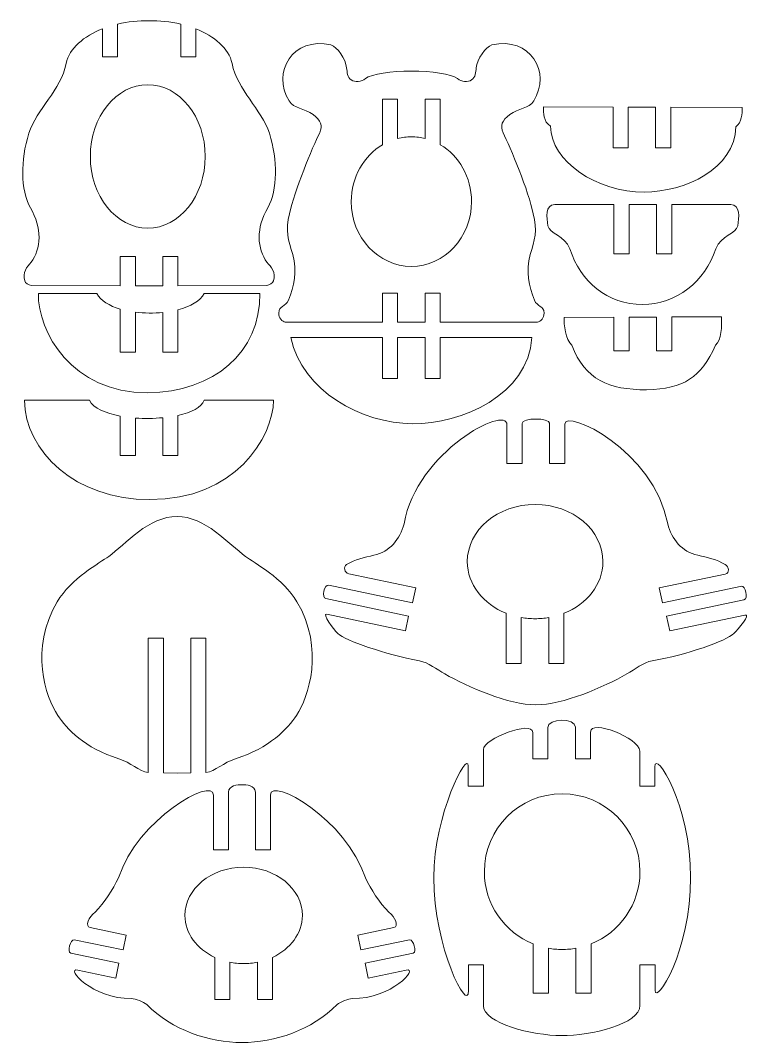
# Model space of a CAD drawing. Header units: inches. Extents: x 52 to 246, y 190 to 460.
import ezdxf

# ---------------------------------------------------------------- set-up
doc = ezdxf.new("R2010")
doc.units = ezdxf.units.IN
doc.header["$MEASUREMENT"] = 0
doc.layers.add('Capa 1', color=7, linetype='Continuous')

# ---------------------------------------------------------------- blocks, each defined once
blk = doc.blocks.new('block 2')
at = {"layer": 'Capa 1', "color": 250, "lineweight": 20, "true_color": 0x2a2422}
for points, knots in [([(86.12, 389.73), (86.12, 389.73), (82.48, 389.75), (82.48, 389.75), (82.48, 389.75), (82.48, 397.57), (82.48, 397.57), (82.48, 397.57), (78.48, 397.57), (78.48, 397.57), (78.48, 397.57), (78.48, 389.77), (78.48, 389.77), (78.48, 389.77), (55, 389.89), (55, 389.89), (54.19, 389.91), (53.38, 390.45), (53.19, 391.09), (52.54, 393.23), (53.77, 394.84), (54.92, 396), (57.55, 399.5), (57.86, 405.2), (54.69, 410.37), (52.06, 415.35), (52.06, 422.86), (54.28, 430.14), (56.43, 436.52), (62.73, 441.59), (64.17, 448.6), (65.01, 452.66), (68.86, 455.82), (73.76, 457.76), (73.76, 457.76), (73.76, 450.34), (73.76, 450.34), (73.76, 450.34), (77.76, 450.34), (77.76, 450.34), (77.76, 450.34), (77.76, 459.01), (77.76, 459.01), (80.5, 459.67), (83.37, 459.99), (86.12, 459.91), (88.87, 459.99), (91.75, 459.67), (94.48, 459.01), (94.48, 459.01), (94.48, 450.34), (94.48, 450.34), (94.48, 450.34), (98.48, 450.34), (98.48, 450.34), (98.48, 450.34), (98.48, 457.76), (98.48, 457.76), (103.38, 455.82), (107.24, 452.66), (108.08, 448.6), (109.52, 441.59), (115.81, 436.52), (117.97, 430.14), (120.19, 422.86), (120.19, 415.35), (117.55, 410.37), (114.39, 405.2), (114.69, 399.5), (117.33, 396), (118.48, 394.84), (119.71, 393.23), (119.06, 391.09), (118.87, 390.45), (118.06, 389.91), (117.25, 389.89), (117.25, 389.89), (93.77, 389.77), (93.77, 389.77), (93.77, 389.77), (93.77, 397.57), (93.77, 397.57), (93.77, 397.57), (89.77, 397.57), (89.77, 397.57), (89.77, 397.57), (89.77, 389.75), (89.77, 389.75), (89.77, 389.75), (86.12, 389.73), (86.12, 389.73), (86.12, 389.73), (86.12, 389.73), (86.12, 389.73)], [0, 0, 0, 0, 1, 1, 1, 2, 2, 2, 3, 3, 3, 4, 4, 4, 5, 5, 5, 6, 6, 6, 7, 7, 7, 8, 8, 8, 9, 9, 9, 10, 10, 10, 11, 11, 11, 12, 12, 12, 13, 13, 13, 14, 14, 14, 15, 15, 15, 16, 16, 16, 17, 17, 17, 18, 18, 18, 19, 19, 19, 20, 20, 20, 21, 21, 21, 22, 22, 22, 23, 23, 23, 24, 24, 24, 25, 25, 25, 26, 26, 26, 27, 27, 27, 28, 28, 28, 29, 29, 29, 30, 30, 30, 31, 31, 31, 31]), ([(122.18, 380.17), (121.43, 380.24), (120.35, 381.33), (120.46, 382.57), (120.48, 384.49), (122.29, 384.24), (123.01, 385.94), (124.51, 389.75), (125.31, 393.46), (124.16, 398.1), (122.91, 401.63), (122.16, 404.54), (123.31, 408.83), (124.52, 414.76), (129.41, 426.48), (131.29, 430.26), (132.11, 432.07), (131.61, 433.56), (129.56, 435.09), (127.2, 436.7), (124.42, 436.66), (123.19, 438.72), (118.41, 446.15), (124.2, 455.9), (134.26, 453.5), (135.94, 453.04), (138.18, 449.79), (138.4, 447.46), (138.58, 446.32), (138.56, 444.86), (139.64, 444.26), (140.58, 443.56), (142.35, 443.74), (143.37, 444.6), (146.63, 447.21), (164.5, 447.21), (167.77, 444.6), (168.78, 443.74), (170.55, 443.56), (171.49, 444.26), (172.57, 444.86), (172.56, 446.32), (172.73, 447.46), (172.96, 449.79), (175.2, 453.04), (176.87, 453.5), (186.93, 455.9), (192.72, 446.15), (187.94, 438.72), (186.71, 436.66), (183.93, 436.7), (181.58, 435.09), (179.52, 433.56), (179.02, 432.07), (179.84, 430.26), (181.72, 426.48), (186.62, 414.76), (187.82, 408.83), (188.97, 404.54), (188.23, 401.63), (186.97, 398.1), (185.83, 393.46), (186.62, 389.75), (188.12, 385.94), (188.85, 384.24), (190.66, 384.49), (190.67, 382.57), (190.78, 381.33), (189.7, 380.24), (188.95, 380.17), (180.37, 380.17), (171.79, 380.18), (163.21, 380.18), (163.21, 380.18), (163.21, 387.82), (163.21, 387.82), (163.21, 387.82), (159.21, 387.82), (159.21, 387.82), (159.21, 387.82), (159.21, 380.18), (159.21, 380.18), (159.21, 380.18), (151.92, 380.18), (151.92, 380.18), (151.92, 380.18), (151.92, 387.82), (151.92, 387.82), (151.92, 387.82), (147.92, 387.82), (147.92, 387.82), (147.92, 387.82), (147.92, 380.18), (147.92, 380.18), (139.34, 380.18), (130.76, 380.18), (122.18, 380.17), (122.18, 380.17), (122.18, 380.17), (122.18, 380.17)], [0, 0, 0, 0, 1, 1, 1, 2, 2, 2, 3, 3, 3, 4, 4, 4, 5, 5, 5, 6, 6, 6, 7, 7, 7, 8, 8, 8, 9, 9, 9, 10, 10, 10, 11, 11, 11, 12, 12, 12, 13, 13, 13, 14, 14, 14, 15, 15, 15, 16, 16, 16, 17, 17, 17, 18, 18, 18, 19, 19, 19, 20, 20, 20, 21, 21, 21, 22, 22, 22, 23, 23, 23, 24, 24, 24, 25, 25, 25, 26, 26, 26, 27, 27, 27, 28, 28, 28, 29, 29, 29, 30, 30, 30, 31, 31, 31, 32, 32, 32, 33, 33, 33, 33]), ([(85.77, 442.99), (94.17, 442.99), (100.98, 434.49), (100.98, 424), (100.98, 413.52), (94.17, 405.01), (85.77, 405.01), (77.38, 405.01), (70.57, 413.52), (70.57, 424), (70.57, 434.49), (77.38, 442.99), (85.77, 442.99), (85.77, 442.99), (85.77, 442.99), (85.77, 442.99)], [0, 0, 0, 0, 1, 1, 1, 2, 2, 2, 3, 3, 3, 4, 4, 4, 5, 5, 5, 5]), ([(155.57, 429.2), (156.82, 429.2), (158.04, 429.05), (159.21, 428.75), (159.21, 428.75), (159.21, 439.14), (159.21, 439.14), (159.21, 439.14), (163.21, 439.14), (163.21, 439.14), (163.21, 439.14), (163.21, 427.1), (163.21, 427.1), (168.14, 424.19), (171.49, 418.55), (171.49, 412.06), (171.49, 402.6), (164.36, 394.92), (155.57, 394.92), (146.77, 394.92), (139.64, 402.6), (139.64, 412.06), (139.64, 418.55), (142.99, 424.19), (147.92, 427.1), (147.92, 427.1), (147.92, 439.14), (147.92, 439.14), (147.92, 439.14), (151.92, 439.14), (151.92, 439.14), (151.92, 439.14), (151.92, 428.75), (151.92, 428.75), (153.09, 429.05), (154.31, 429.2), (155.57, 429.2), (155.57, 429.2), (155.57, 429.2), (155.57, 429.2)], [0, 0, 0, 0, 1, 1, 1, 2, 2, 2, 3, 3, 3, 4, 4, 4, 5, 5, 5, 6, 6, 6, 7, 7, 7, 8, 8, 8, 9, 9, 9, 10, 10, 10, 11, 11, 11, 12, 12, 12, 13, 13, 13, 13]), ([(190.53, 437.1), (190.47, 435.53), (190.44, 433.31), (192.41, 431.97), (192.45, 422.77), (204.7, 414.5), (217.22, 414.58), (227.89, 414.58), (241.23, 420.75), (241.48, 431.86), (243.06, 433.11), (243.13, 435.2), (243.13, 436.98), (243.13, 436.98), (224.22, 437.03), (224.22, 437.03), (224.22, 437.03), (224.22, 426.31), (224.22, 426.31), (224.22, 426.31), (220.22, 426.31), (220.22, 426.31), (220.22, 426.31), (220.22, 437.03), (220.22, 437.03), (220.22, 437.03), (212.93, 437.05), (212.93, 437.05), (212.93, 437.05), (212.93, 426.31), (212.93, 426.31), (212.93, 426.31), (208.94, 426.31), (208.94, 426.31), (208.94, 426.31), (208.94, 437.06), (208.94, 437.06), (208.94, 437.06), (190.53, 437.1), (190.53, 437.1), (190.53, 437.1), (190.53, 437.1), (190.53, 437.1)], [0, 0, 0, 0, 1, 1, 1, 2, 2, 2, 3, 3, 3, 4, 4, 4, 5, 5, 5, 6, 6, 6, 7, 7, 7, 8, 8, 8, 9, 9, 9, 10, 10, 10, 11, 11, 11, 12, 12, 12, 13, 13, 13, 14, 14, 14, 14]), ([(193.52, 411.32), (190.93, 411.25), (191.38, 407.76), (191.68, 405.66), (192.14, 403.56), (196.11, 403.12), (197.51, 399.55), (200.27, 390.85), (207.45, 384.84), (216.79, 384.84), (225.52, 384.84), (233.38, 390.87), (236.13, 399.55), (237.54, 403.12), (241.5, 403.56), (241.97, 405.66), (242.27, 407.76), (242.72, 411.25), (240.12, 411.32), (240.12, 411.32), (224.47, 411.32), (224.47, 411.32), (224.47, 411.32), (224.47, 398.19), (224.47, 398.19), (224.47, 398.19), (220.47, 398.19), (220.47, 398.19), (220.47, 398.19), (220.47, 411.32), (220.47, 411.32), (220.47, 411.32), (213.18, 411.32), (213.18, 411.32), (213.18, 411.32), (213.18, 398.19), (213.18, 398.19), (213.18, 398.19), (209.18, 398.19), (209.18, 398.19), (209.18, 398.19), (209.18, 411.32), (209.18, 411.32), (209.18, 411.32), (193.52, 411.32), (193.52, 411.32), (193.52, 411.32), (193.52, 411.32), (193.52, 411.32)], [0, 0, 0, 0, 1, 1, 1, 2, 2, 2, 3, 3, 3, 4, 4, 4, 5, 5, 5, 6, 6, 6, 7, 7, 7, 8, 8, 8, 9, 9, 9, 10, 10, 10, 11, 11, 11, 12, 12, 12, 13, 13, 13, 14, 14, 14, 15, 15, 15, 16, 16, 16, 16]), ([(56.8, 387.77), (56.64, 377.49), (65.66, 361.47), (85.67, 361.45), (103.35, 361.75), (115.6, 372.08), (115.44, 387.77), (115.44, 387.77), (100.71, 387.77), (100.71, 387.77), (99.67, 385.75), (97.04, 384.3), (93.77, 383.45), (93.77, 383.45), (93.77, 372.22), (93.77, 372.22), (93.77, 372.22), (89.77, 372.22), (89.77, 372.22), (89.77, 372.22), (89.77, 382.74), (89.77, 382.74), (87.37, 382.49), (84.85, 382.5), (82.48, 382.79), (82.48, 382.79), (82.48, 372.22), (82.48, 372.22), (82.48, 372.22), (78.48, 372.22), (78.48, 372.22), (78.48, 372.22), (78.48, 383.6), (78.48, 383.6), (75.6, 384.46), (73.31, 385.83), (72.29, 387.77), (72.29, 387.77), (56.8, 387.77), (56.8, 387.77), (56.8, 387.77), (56.8, 387.77), (56.8, 387.77)], [0, 0, 0, 0, 1, 1, 1, 2, 2, 2, 3, 3, 3, 4, 4, 4, 5, 5, 5, 6, 6, 6, 7, 7, 7, 8, 8, 8, 9, 9, 9, 10, 10, 10, 11, 11, 11, 12, 12, 12, 13, 13, 13, 14, 14, 14, 14]), ([(195.98, 381.42), (195.9, 379.52), (196.39, 375.49), (198.05, 374.03), (201.49, 364.92), (207.91, 362.26), (217.81, 362.26), (227.74, 362.57), (232.16, 365.45), (236.05, 374.03), (237.79, 375.39), (237.68, 379.18), (237.67, 381.58), (237.67, 381.58), (224.47, 381.53), (224.47, 381.53), (224.47, 381.53), (224.47, 372.53), (224.47, 372.53), (224.47, 372.53), (220.47, 372.53), (220.47, 372.53), (220.47, 372.53), (220.47, 381.51), (220.47, 381.51), (220.47, 381.51), (213.34, 381.49), (213.34, 381.49), (213.34, 381.49), (213.18, 381.49), (213.18, 381.49), (213.18, 381.49), (213.18, 372.53), (213.18, 372.53), (213.18, 372.53), (209.18, 372.53), (209.18, 372.53), (209.18, 372.53), (209.18, 381.47), (209.18, 381.47), (209.18, 381.47), (195.98, 381.42), (195.98, 381.42), (195.98, 381.42), (195.98, 381.42), (195.98, 381.42)], [0, 0, 0, 0, 1, 1, 1, 2, 2, 2, 3, 3, 3, 4, 4, 4, 5, 5, 5, 6, 6, 6, 7, 7, 7, 8, 8, 8, 9, 9, 9, 10, 10, 10, 11, 11, 11, 12, 12, 12, 13, 13, 13, 14, 14, 14, 15, 15, 15, 15]), ([(123.66, 376.07), (126.52, 361.99), (142.56, 353.29), (155.79, 353.29), (168.92, 353.29), (186.4, 360.76), (187.47, 376.07), (187.47, 376.07), (163.21, 376.07), (163.21, 376.07), (163.21, 376.07), (163.21, 365.21), (163.21, 365.21), (163.21, 365.21), (159.21, 365.21), (159.21, 365.21), (159.21, 365.21), (159.21, 376.07), (159.21, 376.07), (159.21, 376.07), (151.92, 376.07), (151.92, 376.07), (151.92, 376.07), (151.92, 365.21), (151.92, 365.21), (151.92, 365.21), (147.92, 365.21), (147.92, 365.21), (147.92, 365.21), (147.92, 376.07), (147.92, 376.07), (147.92, 376.07), (123.66, 376.07), (123.66, 376.07), (123.66, 376.07), (123.66, 376.07), (123.66, 376.07)], [0, 0, 0, 0, 1, 1, 1, 2, 2, 2, 3, 3, 3, 4, 4, 4, 5, 5, 5, 6, 6, 6, 7, 7, 7, 8, 8, 8, 9, 9, 9, 10, 10, 10, 11, 11, 11, 12, 12, 12, 12]), ([(70.32, 359.48), (70.32, 359.48), (53.16, 359.48), (53.16, 359.48), (53.21, 346.01), (66.66, 333.13), (86.27, 333.23), (108.8, 333.03), (118.98, 349.73), (119.08, 359.48), (119.08, 359.48), (100.72, 359.48), (100.72, 359.48), (100.03, 357.62), (97.31, 356.28), (93.77, 355.49), (93.77, 355.49), (93.77, 344.83), (93.77, 344.83), (93.77, 344.83), (89.77, 344.83), (89.77, 344.83), (89.77, 344.83), (89.77, 354.88), (89.77, 354.88), (87.4, 354.64), (84.89, 354.61), (82.48, 354.79), (82.48, 354.79), (82.48, 344.83), (82.48, 344.83), (82.48, 344.83), (78.48, 344.83), (78.48, 344.83), (78.48, 344.83), (78.48, 355.29), (78.48, 355.29), (74.58, 356.02), (71.42, 357.41), (70.32, 359.48), (70.32, 359.48), (70.32, 359.48), (70.32, 359.48)], [0, 0, 0, 0, 1, 1, 1, 2, 2, 2, 3, 3, 3, 4, 4, 4, 5, 5, 5, 6, 6, 6, 7, 7, 7, 8, 8, 8, 9, 9, 9, 10, 10, 10, 11, 11, 11, 12, 12, 12, 13, 13, 13, 14, 14, 14, 14]), ([(184.86, 353.32), (184.86, 353.32), (184.86, 342.72), (184.86, 342.72), (184.86, 342.72), (180.86, 342.72), (180.86, 342.72), (180.86, 342.72), (180.86, 353.03), (180.86, 353.03), (180.86, 358.24), (157.03, 346.02), (153.61, 326.77), (152.54, 322.8), (149.81, 319.32), (145.64, 318.47), (143.13, 317.96), (140.59, 317.36), (138.41, 316.06), (137.46, 315.48), (137.81, 313.81), (138.99, 313.56), (138.99, 313.56), (156.71, 309.84), (156.71, 309.84), (156.71, 309.84), (155.89, 305.92), (155.89, 305.92), (155.89, 305.92), (133.73, 310.58), (133.73, 310.58), (132.41, 310.86), (131.8, 307.23), (132.87, 307), (132.87, 307), (154.78, 302.4), (154.78, 302.4), (154.78, 302.4), (153.96, 298.48), (153.96, 298.48), (153.96, 298.48), (133.16, 302.86), (133.16, 302.86), (131.79, 303.15), (134.99, 298.81), (136.08, 297.8), (138.09, 295.84), (148.63, 292.3), (157.68, 290.56), (160.12, 290.09), (162.19, 288.24), (164.45, 287.09), (170.26, 283.69), (181.46, 278.81), (188.51, 278.94), (195.55, 278.81), (206.54, 283.6), (212.56, 287.09), (214.82, 288.24), (216.94, 290.16), (219.33, 290.56), (228.42, 292.07), (238.92, 295.84), (240.93, 297.8), (241.99, 298.78), (245.61, 303.04), (243.79, 302.66), (243.79, 302.66), (223.94, 298.48), (223.94, 298.48), (223.94, 298.48), (223.11, 302.4), (223.11, 302.4), (223.11, 302.4), (243.6, 306.71), (243.6, 306.71), (244.93, 306.99), (243.86, 310.52), (243, 310.34), (243, 310.34), (222, 305.92), (222, 305.92), (222, 305.92), (221.18, 309.84), (221.18, 309.84), (221.18, 309.84), (238.63, 313.51), (238.63, 313.51), (239.87, 313.77), (239.62, 315.43), (238.6, 316.06), (236.42, 317.36), (233.89, 317.96), (231.37, 318.47), (227.2, 319.32), (224.47, 322.8), (223.4, 326.77), (219.83, 346.32), (196.15, 357.34), (196.15, 353.18), (196.15, 353.18), (196.15, 342.72), (196.15, 342.72), (196.15, 342.72), (192.15, 342.72), (192.15, 342.72), (192.15, 342.72), (192.15, 353.44), (192.15, 353.44), (192.15, 354.86), (184.86, 354.97), (184.86, 353.32), (184.86, 353.32), (184.86, 353.32), (184.86, 353.32)], [0, 0, 0, 0, 1, 1, 1, 2, 2, 2, 3, 3, 3, 4, 4, 4, 5, 5, 5, 6, 6, 6, 7, 7, 7, 8, 8, 8, 9, 9, 9, 10, 10, 10, 11, 11, 11, 12, 12, 12, 13, 13, 13, 14, 14, 14, 15, 15, 15, 16, 16, 16, 17, 17, 17, 18, 18, 18, 19, 19, 19, 20, 20, 20, 21, 21, 21, 22, 22, 22, 23, 23, 23, 24, 24, 24, 25, 25, 25, 26, 26, 26, 27, 27, 27, 28, 28, 28, 29, 29, 29, 30, 30, 30, 31, 31, 31, 32, 32, 32, 33, 33, 33, 34, 34, 34, 35, 35, 35, 36, 36, 36, 37, 37, 37, 38, 38, 38, 38]), ([(188.31, 331.92), (198.22, 331.92), (206.26, 325.15), (206.26, 316.8), (206.26, 310.76), (202.04, 305.54), (195.95, 303.12), (195.95, 303.12), (195.95, 289.88), (195.95, 289.88), (195.95, 289.88), (191.95, 289.88), (191.95, 289.88), (191.95, 289.88), (191.95, 302), (191.95, 302), (190.78, 301.79), (189.56, 301.69), (188.31, 301.69), (187.06, 301.69), (185.84, 301.79), (184.66, 302), (184.66, 302), (184.66, 289.88), (184.66, 289.88), (184.66, 289.88), (180.66, 289.88), (180.66, 289.88), (180.66, 289.88), (180.66, 303.12), (180.66, 303.12), (174.58, 305.54), (170.36, 310.76), (170.36, 316.8), (170.36, 325.15), (178.4, 331.92), (188.31, 331.92), (188.31, 331.92), (188.31, 331.92), (188.31, 331.92)], [0, 0, 0, 0, 1, 1, 1, 2, 2, 2, 3, 3, 3, 4, 4, 4, 5, 5, 5, 6, 6, 6, 7, 7, 7, 8, 8, 8, 9, 9, 9, 10, 10, 10, 11, 11, 11, 12, 12, 12, 13, 13, 13, 13]), ([(93.54, 328.71), (86.14, 328.87), (79.77, 321.37), (75.43, 318.15), (73.18, 316.54), (65.4, 312.33), (61.81, 306.19), (54.45, 293.62), (58.71, 281.04), (61.96, 276.09), (64.22, 272.64), (69.11, 267.42), (78.08, 264.64), (81.21, 263.67), (83.42, 261.27), (85.89, 260.99), (85.89, 260.99), (85.89, 296.57), (85.89, 296.57), (85.89, 296.57), (89.89, 296.57), (89.89, 296.57), (89.89, 296.57), (89.89, 260.89), (89.89, 260.89), (89.89, 260.89), (93.54, 260.82), (93.54, 260.82), (93.54, 260.82), (97.18, 260.89), (97.18, 260.89), (97.18, 260.89), (97.18, 296.57), (97.18, 296.57), (97.18, 296.57), (101.18, 296.57), (101.18, 296.57), (101.18, 296.57), (101.18, 260.99), (101.18, 260.99), (103.65, 261.27), (105.87, 263.67), (109, 264.64), (117.97, 267.42), (122.85, 272.64), (125.12, 276.09), (128.37, 281.04), (132.63, 293.62), (125.27, 306.19), (121.68, 312.33), (113.89, 316.54), (111.65, 318.15), (107.31, 321.37), (100.86, 328.87), (93.54, 328.71), (93.54, 328.71), (93.54, 328.71), (93.54, 328.71)], [0, 0, 0, 0, 1, 1, 1, 2, 2, 2, 3, 3, 3, 4, 4, 4, 5, 5, 5, 6, 6, 6, 7, 7, 7, 8, 8, 8, 9, 9, 9, 10, 10, 10, 11, 11, 11, 12, 12, 12, 13, 13, 13, 14, 14, 14, 15, 15, 15, 16, 16, 16, 17, 17, 17, 18, 18, 18, 19, 19, 19, 19]), ([(198.96, 272.98), (198.96, 272.98), (198.96, 264.64), (198.96, 264.64), (198.96, 264.64), (202.96, 264.64), (202.96, 264.64), (202.96, 264.64), (202.96, 271.69), (202.96, 271.69), (202.96, 275.19), (215.86, 270.22), (216.01, 266.63), (216.01, 266.63), (216.01, 257.41), (216.01, 257.41), (216.01, 257.41), (220.01, 257.41), (220.01, 257.41), (220.01, 257.41), (220.01, 262.53), (220.01, 262.53), (220.03, 267.23), (229.59, 252.46), (229.44, 233.2), (229.59, 213.59), (220.19, 199.32), (220.05, 203.35), (220.05, 203.35), (220.05, 210.12), (220.05, 210.12), (220.05, 210.12), (216.05, 210.12), (216.05, 210.12), (216.05, 210.12), (216.05, 199.35), (216.05, 199.35), (216.09, 194.34), (203.06, 191.39), (195.31, 191.39), (187.59, 191.39), (174.58, 194.7), (174.64, 199.29), (174.64, 199.29), (174.64, 210.12), (174.64, 210.12), (174.64, 210.12), (170.64, 210.12), (170.64, 210.12), (170.64, 210.12), (170.64, 203.28), (170.64, 203.28), (170.69, 196.84), (161.41, 214.83), (161.48, 233.2), (161.48, 249.89), (170.56, 267.06), (170.57, 262.74), (170.57, 262.74), (170.61, 257.41), (170.61, 257.41), (170.61, 257.41), (174.61, 257.41), (174.61, 257.41), (174.61, 257.41), (174.61, 267.08), (174.61, 267.08), (174.61, 269.92), (187.67, 274.89), (187.67, 271.61), (187.67, 271.61), (187.67, 264.64), (187.67, 264.64), (187.67, 264.64), (191.67, 264.64), (191.67, 264.64), (191.67, 264.64), (191.67, 272.93), (191.67, 272.93), (191.67, 275.37), (198.96, 275.58), (198.96, 272.98), (198.96, 272.98), (198.96, 272.98), (198.96, 272.98)], [0, 0, 0, 0, 1, 1, 1, 2, 2, 2, 3, 3, 3, 4, 4, 4, 5, 5, 5, 6, 6, 6, 7, 7, 7, 8, 8, 8, 9, 9, 9, 10, 10, 10, 11, 11, 11, 12, 12, 12, 13, 13, 13, 14, 14, 14, 15, 15, 15, 16, 16, 16, 17, 17, 17, 18, 18, 18, 19, 19, 19, 20, 20, 20, 21, 21, 21, 22, 22, 22, 23, 23, 23, 24, 24, 24, 25, 25, 25, 26, 26, 26, 27, 27, 27, 28, 28, 28, 28]), ([(110.7, 189.54), (102.1, 189.54), (92.12, 192.86), (85.5, 199.57), (84.55, 200.34), (82.57, 201.08), (81.49, 201.18), (70.97, 201.07), (63.83, 209.43), (67.25, 208.71), (67.25, 208.71), (77.3, 206.6), (77.3, 206.6), (77.3, 206.6), (78.13, 210.51), (78.13, 210.51), (78.13, 210.51), (65.36, 213.2), (65.36, 213.2), (64.33, 213.41), (65.32, 216.96), (66.32, 216.75), (66.32, 216.75), (79.24, 214.04), (79.24, 214.04), (79.24, 214.04), (80.06, 217.95), (80.06, 217.95), (80.06, 217.95), (70.53, 219.95), (70.53, 219.95), (69.04, 220.27), (70.14, 222.73), (71.85, 224.05), (74.25, 226.55), (76.65, 230.04), (78, 233.15), (78, 233.15), (78.02, 233.12), (78.02, 233.12), (83.01, 248.57), (103.16, 260.02), (103.16, 255.02), (103.16, 255.02), (103.16, 240.53), (103.16, 240.53), (103.16, 240.53), (107.16, 240.53), (107.16, 240.53), (107.16, 240.53), (107.16, 255.8), (107.16, 255.8), (107.16, 257.61), (109.57, 257.76), (110.7, 257.76), (111.84, 257.76), (114.25, 257.61), (114.25, 255.8), (114.25, 255.8), (114.25, 240.53), (114.25, 240.53), (114.25, 240.53), (118.25, 240.53), (118.25, 240.53), (118.25, 240.53), (118.25, 255.02), (118.25, 255.02), (118.25, 260.02), (138.4, 248.57), (143.39, 233.12), (143.39, 233.12), (143.41, 233.15), (143.41, 233.15), (144.76, 230.04), (147.16, 226.55), (149.56, 224.05), (151.27, 222.73), (152.37, 220.27), (150.88, 219.95), (150.88, 219.95), (141.35, 217.95), (141.35, 217.95), (141.35, 217.95), (142.17, 214.04), (142.17, 214.04), (142.17, 214.04), (155.09, 216.75), (155.09, 216.75), (156.08, 216.96), (157.08, 213.41), (156.05, 213.2), (156.05, 213.2), (143.28, 210.51), (143.28, 210.51), (143.28, 210.51), (144.11, 206.6), (144.11, 206.6), (144.11, 206.6), (154.16, 208.71), (154.16, 208.71), (157.58, 209.43), (150.44, 201.07), (139.92, 201.18), (138.84, 201.08), (136.86, 200.34), (135.9, 199.57), (129.29, 192.86), (119.31, 189.54), (110.7, 189.54), (110.7, 189.54), (110.7, 189.54), (110.7, 189.54)], [0, 0, 0, 0, 1, 1, 1, 2, 2, 2, 3, 3, 3, 4, 4, 4, 5, 5, 5, 6, 6, 6, 7, 7, 7, 8, 8, 8, 9, 9, 9, 10, 10, 10, 11, 11, 11, 12, 12, 12, 13, 13, 13, 14, 14, 14, 15, 15, 15, 16, 16, 16, 17, 17, 17, 18, 18, 18, 19, 19, 19, 20, 20, 20, 21, 21, 21, 22, 22, 22, 23, 23, 23, 24, 24, 24, 25, 25, 25, 26, 26, 26, 27, 27, 27, 28, 28, 28, 29, 29, 29, 30, 30, 30, 31, 31, 31, 32, 32, 32, 33, 33, 33, 34, 34, 34, 35, 35, 35, 36, 36, 36, 37, 37, 37, 37]), ([(195.46, 255.36), (206.83, 255.36), (216.06, 246.14), (216.06, 234.77), (216.06, 226.1), (210.69, 218.68), (203.11, 215.64), (203.11, 215.64), (203.11, 202.57), (203.11, 202.57), (203.11, 202.57), (199.11, 202.57), (199.11, 202.57), (199.11, 202.57), (199.11, 214.49), (199.11, 214.49), (197.92, 214.28), (196.71, 214.17), (195.46, 214.17), (194.22, 214.17), (193, 214.28), (191.82, 214.49), (191.82, 214.49), (191.82, 202.57), (191.82, 202.57), (191.82, 202.57), (187.82, 202.57), (187.82, 202.57), (187.82, 202.57), (187.82, 215.64), (187.82, 215.64), (180.23, 218.68), (174.87, 226.1), (174.87, 234.77), (174.87, 246.14), (184.09, 255.36), (195.46, 255.36), (195.46, 255.36), (195.46, 255.36), (195.46, 255.36)], [0, 0, 0, 0, 1, 1, 1, 2, 2, 2, 3, 3, 3, 4, 4, 4, 5, 5, 5, 6, 6, 6, 7, 7, 7, 8, 8, 8, 9, 9, 9, 10, 10, 10, 11, 11, 11, 12, 12, 12, 13, 13, 13, 13]), ([(111.15, 235.94), (119.73, 235.94), (126.69, 230.23), (126.69, 223.19), (126.69, 218.43), (123.51, 214.28), (118.79, 212.09), (118.79, 212.09), (118.79, 200.95), (118.79, 200.95), (118.79, 200.95), (114.79, 200.95), (114.79, 200.95), (114.79, 200.95), (114.79, 210.79), (114.79, 210.79), (113.63, 210.56), (112.41, 210.44), (111.15, 210.44), (109.9, 210.44), (108.67, 210.56), (107.51, 210.79), (107.51, 210.79), (107.51, 200.95), (107.51, 200.95), (107.51, 200.95), (103.51, 200.95), (103.51, 200.95), (103.51, 200.95), (103.51, 212.09), (103.51, 212.09), (98.79, 214.28), (95.61, 218.43), (95.61, 223.19), (95.61, 230.23), (102.57, 235.94), (111.15, 235.94), (111.15, 235.94), (111.15, 235.94), (111.15, 235.94)], [0, 0, 0, 0, 1, 1, 1, 2, 2, 2, 3, 3, 3, 4, 4, 4, 5, 5, 5, 6, 6, 6, 7, 7, 7, 8, 8, 8, 9, 9, 9, 10, 10, 10, 11, 11, 11, 12, 12, 12, 13, 13, 13, 13])]:
    blk.add_open_spline(points, degree=3, knots=knots, dxfattribs=at)

msp = doc.modelspace()

# ---------------------------------------------------------------- block references
at = {"layer": 'Capa 1'}
msp.add_blockref('block 2', (0, 0), dxfattribs=at)

doc.saveas('drawing.dxf')
